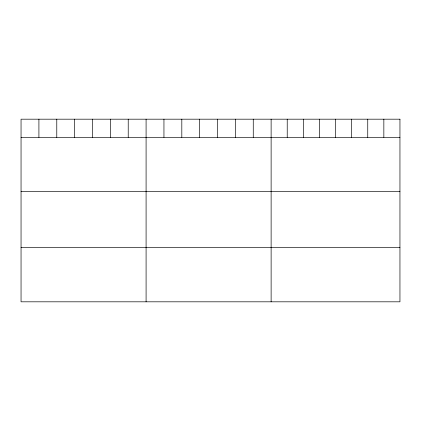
<?xml version="1.0" encoding="UTF-8"?>
<svg xmlns="http://www.w3.org/2000/svg" width="421" height="421" viewBox="0 0 421 421"><rect width="100%" height="100%" fill="white"/><g stroke="black" fill="none" stroke-linecap="round" stroke-linejoin="round"><path stroke-width="0.63" d="M21.05 137.357L399.95 137.357M21.05 191.629L399.95 191.629M21.05 247.543L399.95 247.543M383.847 119.185L383.847 137.357M367.743 119.185L367.743 137.357M351.64 119.185L351.64 137.357M335.537 119.185L335.537 137.357M319.434 119.185L319.434 137.357M303.33 119.185L303.33 137.357M287.227 119.185L287.227 137.357M271.124 119.185L271.124 301.815M253.263 119.185L253.263 137.357M235.397 119.185L235.397 137.357M217.536 119.185L217.536 137.357M199.675 119.185L199.675 137.357M181.814 119.185L181.814 137.357M163.948 119.185L163.948 137.357M146.087 119.185L146.087 301.815M128.226 119.185L128.226 137.357M110.36 119.185L110.36 137.357M92.499 119.185L92.499 137.357M74.638 119.185L74.638 137.357M56.777 119.185L56.777 137.357M38.911 119.185L38.911 137.357M399.95 119.185L21.05 119.185L21.05 301.815L399.95 301.815L399.95 119.185"/></g></svg>
